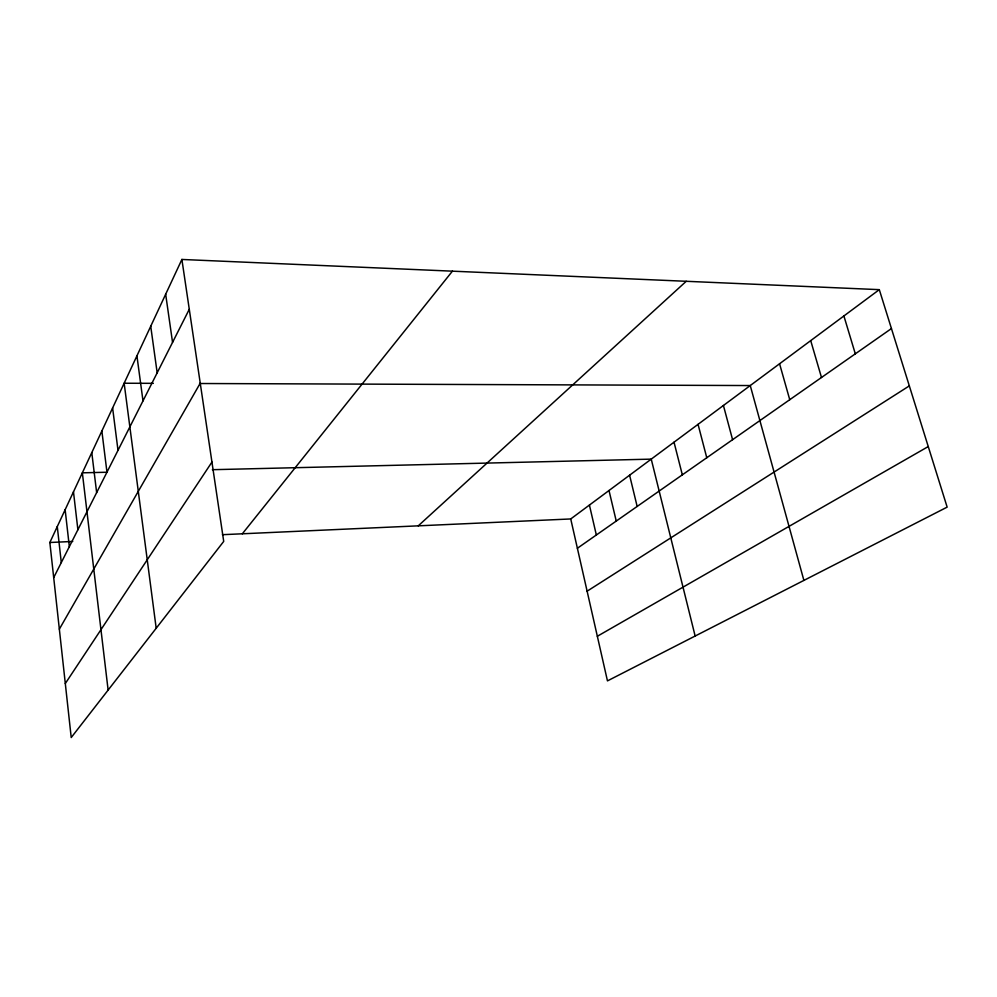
<?xml version="1.0" encoding="UTF-8"?>
<svg xmlns="http://www.w3.org/2000/svg" width="997" height="997" viewBox="0 0 997 997"><rect width="100%" height="100%" fill="white"/><g stroke="black" fill="none" stroke-linecap="round" stroke-linejoin="round"><path stroke-width="1.5" d="M181.89 259.457L223.714 541.408L71.223 737.543L49.85 542.493L181.89 259.457L879.304 289.653L947.15 507.124L607.46 680.889L570.733 518.951L879.304 289.653M53.701 577.599L189.28 309.282M59.346 629.157L200.247 383.184M65.303 683.531L211.95 462.06M242.333 533.794L452.414 271.172M418.254 525.843L686.235 281.291M577.375 548.263L891.443 328.561M587.121 591.184L909.326 385.889M597.34 636.26L928.257 446.569M49.85 542.493L72.731 541.458M222.418 534.691L570.733 518.951M107.227 472.229L82.352 472.827L108.125 690.086M212.373 469.699L651.24 459.131L695.146 636.036M153.351 383.334L124.151 383.234L156.193 628.26M199.574 383.509L750.255 385.552L803.894 580.404M843.898 315.962L855.314 353.835M810.711 340.625L821.491 377.502M779.567 363.768L789.749 399.697M723.423 405.492L732.583 439.689M698.05 424.336L706.773 457.748M674.022 442.194L682.334 474.846M629.593 475.208L637.158 506.451M609.005 490.512L616.246 521.07M589.414 505.068L596.343 535.003M165.664 294.252L172.556 342.382M150.721 326.268L157.177 372.816M136.925 355.842L142.995 400.894M112.611 407.947L118.007 450.332M101.856 431.016L106.966 472.192M91.786 452.601L96.647 492.618M73.479 491.833L77.891 529.731M65.141 509.716L69.341 546.643M57.278 526.566L61.291 562.57"/></g></svg>
